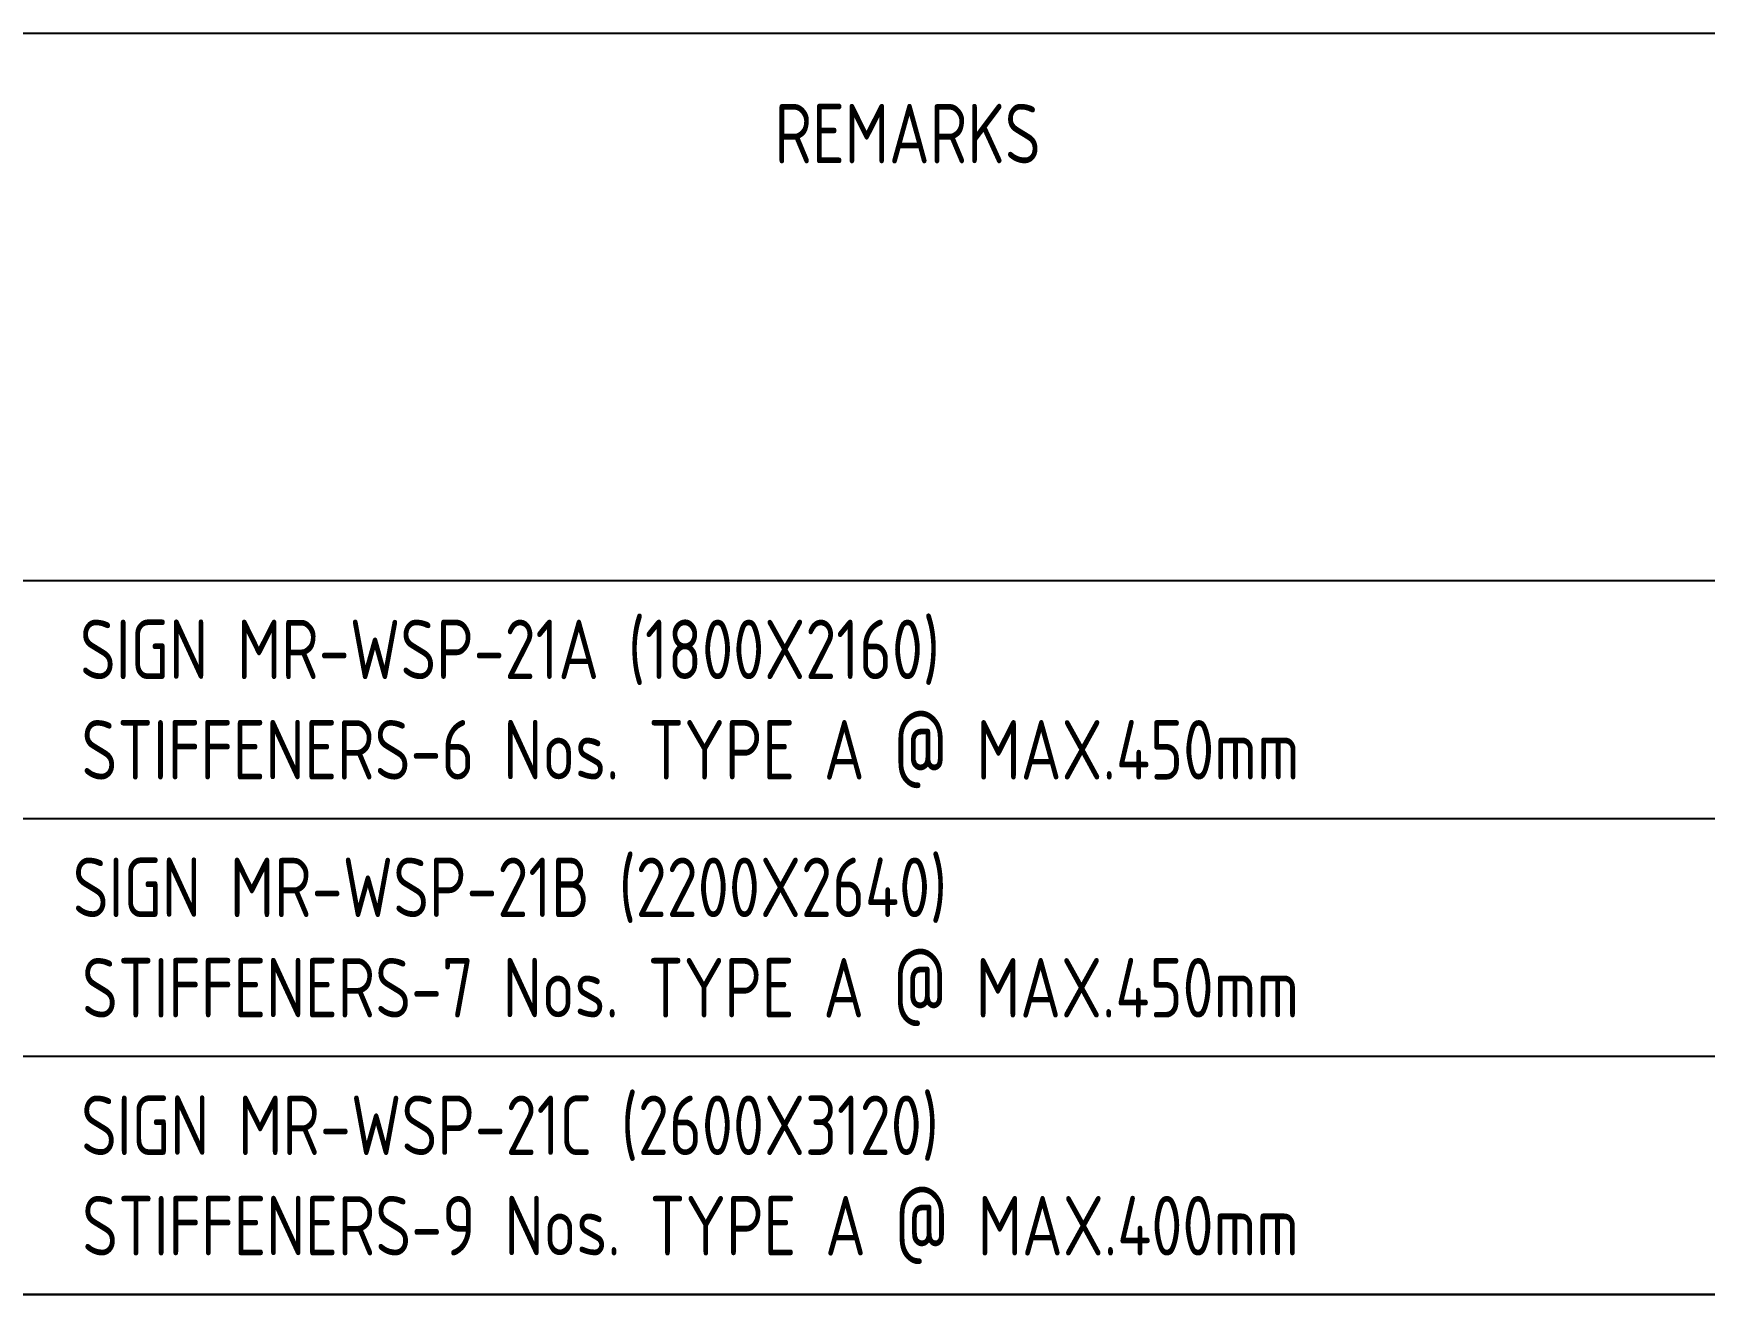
# Model space of a CAD drawing. Extents: x 0 to 420, y 0 to 297.
# Drawn here: x 279.6 to 349.8, y 4.5 to 57.5 of the extents above; entities that cross this region are included whole.
import ezdxf
from ezdxf.enums import TextEntityAlignment as Align

# ---------------------------------------------------------------- set-up
doc = ezdxf.new("R2010")
doc.units = 0
doc.header["$LTSCALE"] = 0.5
doc.layers.get('0').update_dxf_attribs({"linetype": 'CONTINUOUS'})
for name, color, linetype in [('L25', 1, 'CONTINUOUS'), ('TBLK18', 4, 'CONTINUOUS'), ('TBLK25', 1, 'CONTINUOUS'), ('TBLK35', 3, 'CONTINUOUS'), ('TBLK50', 7, 'CONTINUOUS')]:
    doc.layers.add(name, color=color, linetype=linetype)
doc.styles.add('ISO', font='iso3098b')

# ---------------------------------------------------------------- blocks, each defined once
blk = doc.blocks.new('A3BBLK')
at = {"layer": 'TBLK50'}
blk.add_line((13, 4.5), (415.5, 4.5), dxfattribs=at)
blk = doc.blocks.new('title block')
blk.add_blockref('A3BBLK', (0, 0))
at = {"layer": 'TBLK18', "style": 'ISO'}
blk.add_attdef('MR_DIRECTORATE', text='', height=1.5, dxfattribs=at).set_placement((381.5, 67.119), align=Align.CENTER)
for tag, p in [('STREET_NAME', (355.514, 61.1)), ('SUBURB_POSTCODE', (388.488, 61.1)), ('TELEPHONE_NO.', (368.306, 58.836)), ('FAX_NO.', (393.555, 58.836))]:
    blk.add_attdef(tag, p, '', height=1.5, dxfattribs=at)
at = {"layer": 'TBLK25', "style": 'ISO'}
for tag, height, p in [('MR_BRANCH', 2, (381.5, 64.199)), ('ROAD_SECTION', 1.75, (384.5, 29.162)), ('SLK', 1.75, (384.5, 26.108)), ('CHAINAGE', 1.75, (384.5, 19.205))]:
    blk.add_attdef(tag, text='', height=height, dxfattribs=at).set_placement(p, align=Align.CENTER)
for tag, p, height in [('FILE_NUMBER', (371.773, 53.237), 2.5), ('DESIGNED_/_DRAWN', (371.773, 48.487), 2), ('VERIFIED', (371.773, 43.487), 2), ('APPROVED', (371.773, 38.487), 2), ('LOCAL_AUTHORITY', (370.48, 16.733), 1.25)]:
    blk.add_attdef(tag, p, '', height=height, dxfattribs=at)
at = {"layer": 'TBLK35', "style": 'ISO', "width": 0.9}
for tag, p in [('ROAD_PROJECT&NUMBER', (384.5, 32.231)), ('DRAWING_DESCRIPTION', (384.5, 22.288))]:
    blk.add_attdef(tag, text='', height=2.5, dxfattribs=at).set_placement(p, align=Align.CENTER)
at = {"layer": 'TBLK50', "style": 'ISO'}
blk.add_attdef('DRG_NUMBER', (356.803, 6.021), '', height=5, dxfattribs=at)

msp = doc.modelspace()

# ---------------------------------------------------------------- linework, layer by layer
at = {"layer": 'TBLK50'}
for p, q in [((352.4999996, 57.4999998), (12.9999996, 57.4999998)), ((352.4999996, 34.4999998), (12.9999996, 34.4999998)), ((352.4999996, 24.4999998), (12.9999996, 24.4999998)), ((352.4999996, 14.4999998), (12.9999996, 14.4999998)), ((352.4999996, 4.4999998), (12.9999996, 4.4999998))]:
    msp.add_line(p, q, dxfattribs=at)

# ---------------------------------------------------------------- block references
at = {"color": 1}
msp.add_blockref('title block', (-0.0000004, -0.0000002), dxfattribs=at)

# ---------------------------------------------------------------- texts
at = {"layer": 'L25', "style": 'ISO', "width": 0.8}
for s, p in [('REMARKS', (316.3249544, 53.2914611)), ('SIGN MR-WSP-21A (1800X2160)', (299.6195936, 31.6218169)), ('STIFFENERS-6 Nos. TYPE A @ MAX.450mm', (307.2063905, 27.4103776)), ('SIGN MR-WSP-21B (2200X2640)', (299.6195936, 21.6218169)), ('STIFFENERS-7 Nos. TYPE A @ MAX.450mm', (307.2063905, 17.4103776)), ('SIGN MR-WSP-21C (2600X3120)', (299.6195936, 11.6218169)), ('STIFFENERS-9 Nos. TYPE A @ MAX.400mm', (307.2063905, 7.4103776))]:
    msp.add_text(s, height=2.5, dxfattribs=at).set_placement(p, align=Align.MIDDLE)

doc.saveas('drawing.dxf')
